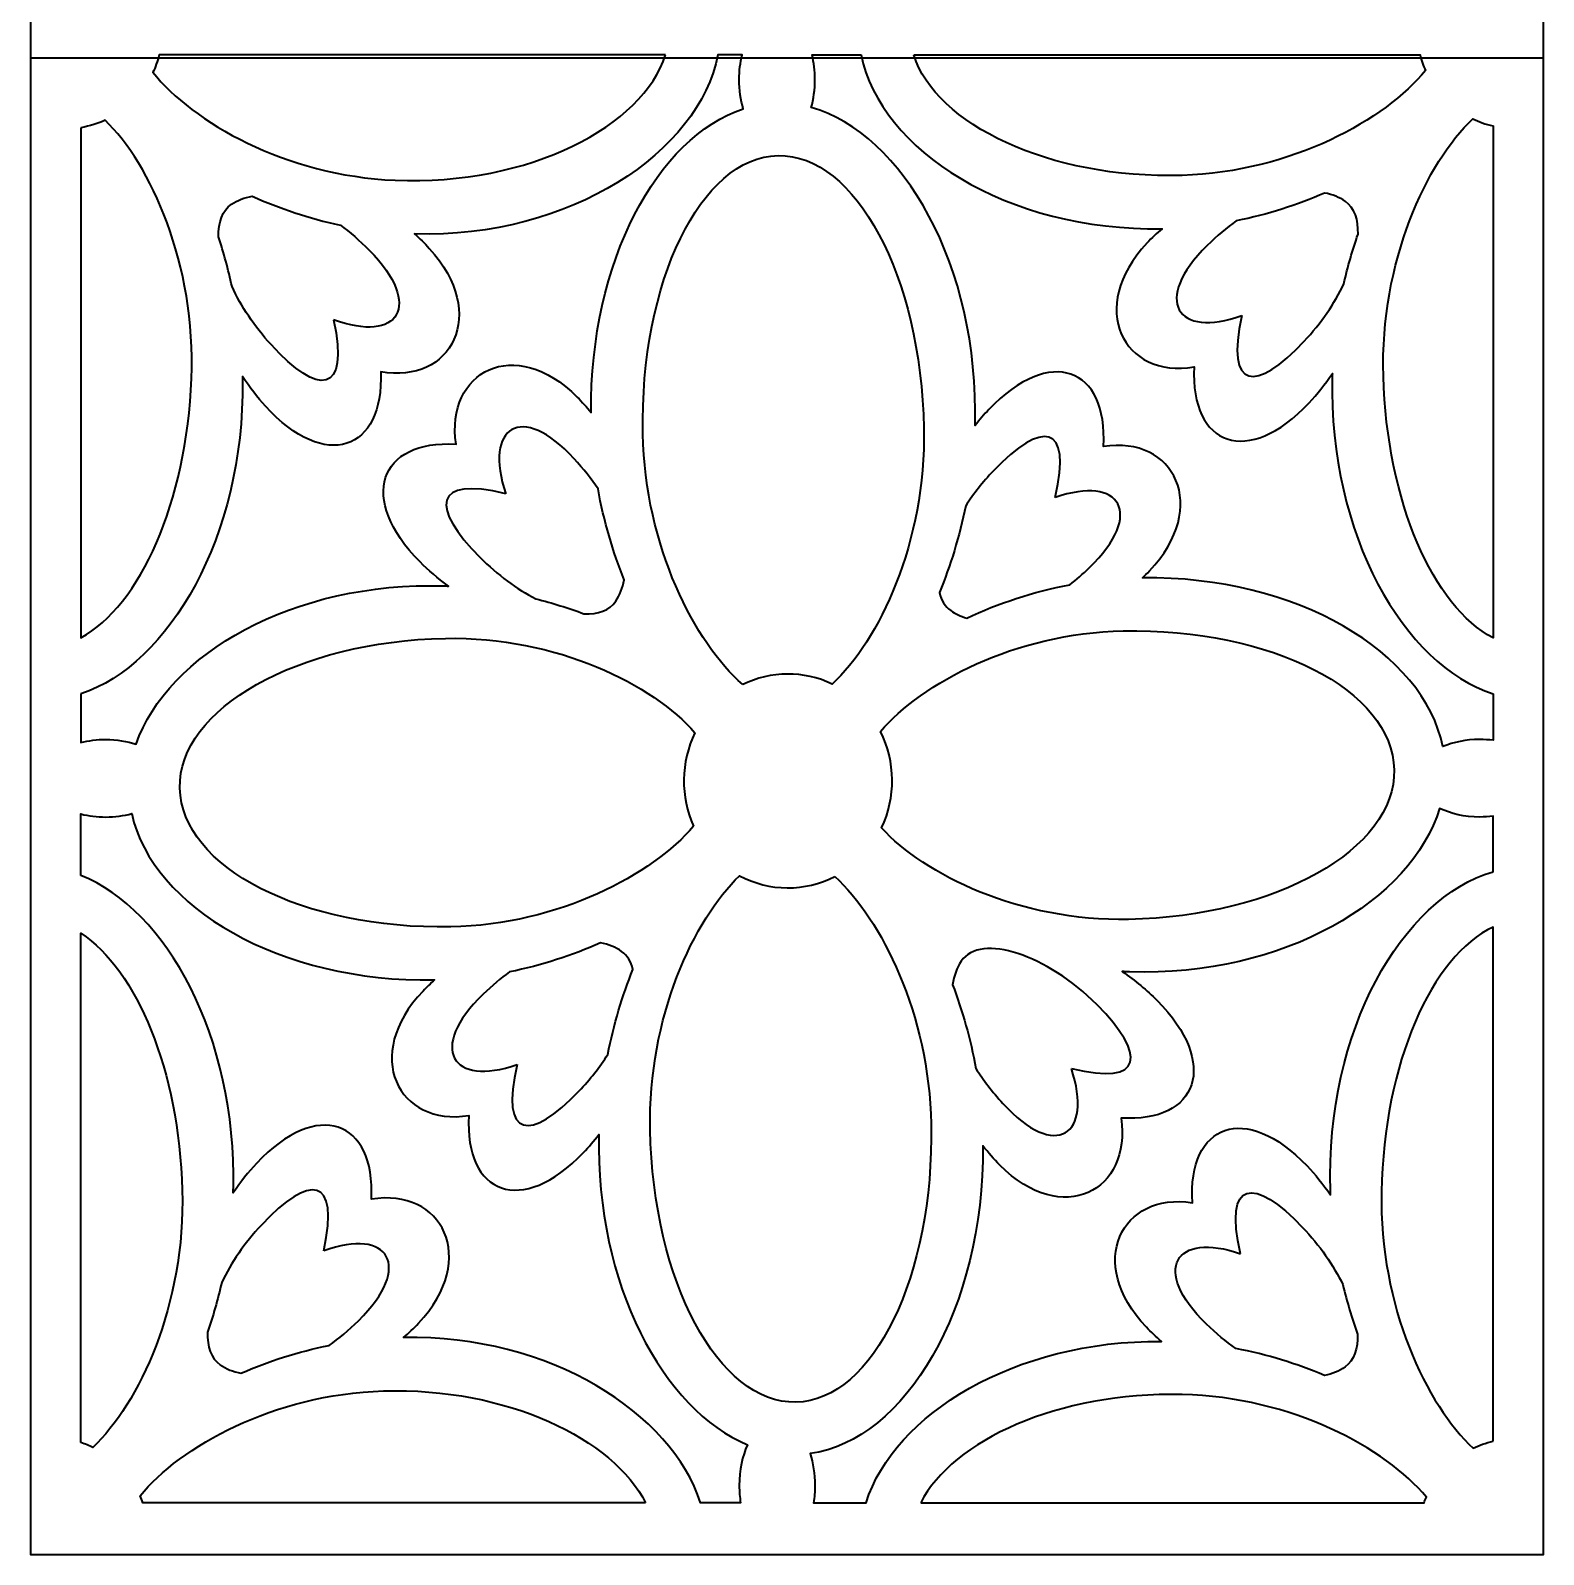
# Model space of a CAD drawing. Header units: centimetres. Extents: x 16.2 to 27.5, y -9.5 to 9.6.
# Drawn here: x 16.164 to 20.914, y -9.5 to -4.714 of the extents above; entities that cross this region are included whole.
import ezdxf

# ---------------------------------------------------------------- set-up
doc = ezdxf.new("R2010")
doc.units = ezdxf.units.CM
doc.header["$MEASUREMENT"] = 0
doc.layers.add('layer 1', color=7, linetype='Continuous')

msp = doc.modelspace()

# ---------------------------------------------------------------- linework, layer by layer
at = {"layer": 'layer 1', "color": 7, "lineweight": 35}
for points, knots in [([(16.16395, 0.07174), (16.16395, 0.07174), (20.91395, 0.07174), (20.91395, 0.07174), (20.91395, 0.07174), (20.91395, 0.07174), (20.91395, -4.79965), (20.91395, -4.79965), (20.91395, -4.79965), (20.91395, -4.79965), (16.16395, -4.79965), (16.16395, -4.79965), (16.16395, -4.79965), (16.16395, -4.79965), (16.16395, 0.07174), (16.16395, 0.07174)], [0, 0, 0, 0, 0.2, 0.2, 0.2, 0.2, 0.4, 0.4, 0.4, 0.4, 0.6, 0.6, 0.6, 0.6, 1, 1, 1, 1]), ([(16.16395, -4.62862), (16.16395, -4.62862), (20.91395, -4.62862), (20.91395, -4.62862), (20.91395, -4.62862), (20.91395, -4.62862), (20.91395, -7.06229), (20.91395, -7.06229), (20.91395, -7.06229), (20.91395, -7.06229), (20.91395, -9.50001), (20.91395, -9.50001), (20.91395, -9.50001), (20.91395, -9.50001), (16.16395, -9.50001), (16.16395, -9.50001), (16.16395, -9.50001), (16.16395, -9.50001), (16.16395, -4.62862), (16.16395, -4.62862)], [0, 0, 0, 0, 0.1666667, 0.1666667, 0.1666667, 0.1666667, 0.3333333, 0.3333333, 0.3333333, 0.3333333, 0.5, 0.5, 0.5, 0.5, 0.6666667, 0.6666667, 0.6666667, 0.6666667, 1, 1, 1, 1]), ([(16.32228, -6.79732), (16.59938, -6.70503), (16.83445, -6.30349), (16.82975, -5.81386), (16.82975, -5.81386), (16.82971, -5.80955), (16.82965, -5.80525), (16.82957, -5.80095), (16.82957, -5.80095), (16.85256, -5.83526), (16.87668, -5.86667), (16.90137, -5.89372), (16.90137, -5.89372), (17.08992, -6.10022), (17.27354, -6.03467), (17.26357, -5.78577), (17.26357, -5.78577), (17.48491, -5.826), (17.60456, -5.60475), (17.41601, -5.39825), (17.41601, -5.39825), (17.40178, -5.38265), (17.38619, -5.36746), (17.36953, -5.35272), (17.36953, -5.35272), (17.85829, -5.36791), (18.26338, -5.09424), (18.32203, -4.791), (18.32203, -4.791), (18.32203, -4.791), (18.39774, -4.791), (18.39774, -4.791), (18.39774, -4.791), (18.39215, -4.8148), (18.38907, -4.84082), (18.38907, -4.86809), (18.38907, -4.86809), (18.38907, -4.90133), (18.39365, -4.93273), (18.40177, -4.96051), (18.40177, -4.96051), (18.13229, -5.04795), (17.92005, -5.44014), (17.92394, -5.91423), (17.92394, -5.91423), (17.90995, -5.8968), (17.8955, -5.88047), (17.88063, -5.86552), (17.88063, -5.86552), (17.68369, -5.66745), (17.46567, -5.78545), (17.50001, -6.01356), (17.50001, -6.01356), (17.2579, -5.9979), (17.19007, -6.18497), (17.387, -6.38304), (17.387, -6.38304), (17.4128, -6.40899), (17.44286, -6.43443), (17.47576, -6.45878), (17.47576, -6.45878), (17.47157, -6.45861), (17.46738, -6.45845), (17.46319, -6.45831), (17.46319, -6.45831), (16.98807, -6.44286), (16.59293, -6.67392), (16.49547, -6.95519), (16.49547, -6.95519), (16.46711, -6.94582), (16.43462, -6.9405), (16.40009, -6.9405), (16.40009, -6.9405), (16.37249, -6.9405), (16.3462, -6.9439), (16.32228, -6.95005), (16.32228, -6.95005), (16.32228, -6.95005), (16.32228, -6.79732), (16.32228, -6.79732)], [0, 0, 0, 0, 0.047619, 0.047619, 0.047619, 0.047619, 0.0952381, 0.0952381, 0.0952381, 0.0952381, 0.1428571, 0.1428571, 0.1428571, 0.1428571, 0.1904762, 0.1904762, 0.1904762, 0.1904762, 0.2380952, 0.2380952, 0.2380952, 0.2380952, 0.2857143, 0.2857143, 0.2857143, 0.2857143, 0.3333333, 0.3333333, 0.3333333, 0.3333333, 0.3809524, 0.3809524, 0.3809524, 0.3809524, 0.4285714, 0.4285714, 0.4285714, 0.4285714, 0.4761905, 0.4761905, 0.4761905, 0.4761905, 0.5238095, 0.5238095, 0.5238095, 0.5238095, 0.5714286, 0.5714286, 0.5714286, 0.5714286, 0.6190476, 0.6190476, 0.6190476, 0.6190476, 0.6666667, 0.6666667, 0.6666667, 0.6666667, 0.7142857, 0.7142857, 0.7142857, 0.7142857, 0.7619048, 0.7619048, 0.7619048, 0.7619048, 0.8095238, 0.8095238, 0.8095238, 0.8095238, 0.8571429, 0.8571429, 0.8571429, 0.8571429, 0.9047619, 0.9047619, 0.9047619, 0.9047619, 1, 1, 1, 1]), ([(18.1571, -4.791), (18.08863, -5.01317), (17.73033, -5.20245), (17.30836, -5.18447), (17.30836, -5.18447), (16.96338, -5.16977), (16.67207, -5.00148), (16.54847, -4.84555), (16.54847, -4.84555), (16.55602, -4.83029), (16.56242, -4.81117), (16.56761, -4.791), (16.56761, -4.791), (16.56761, -4.791), (18.1571, -4.791), (18.1571, -4.791)], [0, 0, 0, 0, 0.2, 0.2, 0.2, 0.2, 0.4, 0.4, 0.4, 0.4, 0.6, 0.6, 0.6, 0.6, 1, 1, 1, 1]), ([(20.75561, -6.79686), (20.47566, -6.70688), (20.24019, -6.29908), (20.25073, -5.80427), (20.25073, -5.80427), (20.25082, -5.79996), (20.25093, -5.79566), (20.25105, -5.79136), (20.25105, -5.79136), (20.22766, -5.82538), (20.20319, -5.8565), (20.17817, -5.88324), (20.17817, -5.88324), (19.98723, -6.0874), (19.80439, -6.01959), (19.81726, -5.77083), (19.81726, -5.77083), (19.59547, -5.80834), (19.47842, -5.58563), (19.66936, -5.38146), (19.66936, -5.38146), (19.68378, -5.36604), (19.69954, -5.35105), (19.71637, -5.33651), (19.71637, -5.33651), (19.23104, -5.34561), (18.83151, -5.08979), (18.77181, -4.791), (18.77181, -4.791), (18.77181, -4.791), (18.6179, -4.791), (18.6179, -4.791), (18.6179, -4.791), (18.62349, -4.8148), (18.62657, -4.84082), (18.62657, -4.86809), (18.62657, -4.86809), (18.62657, -4.89964), (18.62245, -4.92953), (18.61508, -4.95624), (18.61508, -4.95624), (18.90143, -5.03637), (19.14302, -5.45133), (19.12917, -5.95471), (19.12917, -5.95471), (19.14337, -5.93672), (19.15784, -5.9199), (19.17248, -5.90455), (19.17248, -5.90455), (19.36536, -5.70234), (19.54754, -5.77199), (19.53229, -6.02061), (19.53229, -6.02061), (19.75444, -5.98535), (19.86936, -6.20924), (19.67648, -6.41146), (19.67648, -6.41146), (19.66957, -6.41869), (19.66234, -6.42582), (19.65487, -6.43286), (19.65487, -6.43286), (20.14018, -6.42731), (20.53824, -6.66702), (20.59774, -6.96305), (20.59774, -6.96305), (20.63047, -6.94885), (20.67053, -6.9405), (20.71379, -6.9405), (20.71379, -6.9405), (20.72813, -6.9405), (20.74212, -6.94143), (20.75561, -6.94317), (20.75561, -6.94317), (20.75561, -6.94317), (20.75561, -6.79686), (20.75561, -6.79686)], [0, 0, 0, 0, 0.05, 0.05, 0.05, 0.05, 0.1, 0.1, 0.1, 0.1, 0.15, 0.15, 0.15, 0.15, 0.2, 0.2, 0.2, 0.2, 0.25, 0.25, 0.25, 0.25, 0.3, 0.3, 0.3, 0.3, 0.35, 0.35, 0.35, 0.35, 0.4, 0.4, 0.4, 0.4, 0.45, 0.45, 0.45, 0.45, 0.5, 0.5, 0.5, 0.5, 0.55, 0.55, 0.55, 0.55, 0.6, 0.6, 0.6, 0.6, 0.65, 0.65, 0.65, 0.65, 0.7, 0.7, 0.7, 0.7, 0.75, 0.75, 0.75, 0.75, 0.8, 0.8, 0.8, 0.8, 0.85, 0.85, 0.85, 0.85, 0.9, 0.9, 0.9, 0.9, 1, 1, 1, 1]), ([(18.93689, -4.791), (19.00648, -5.00854), (19.36043, -5.18172), (19.7795, -5.16903), (19.7795, -5.16903), (20.12464, -5.15858), (20.41788, -4.99388), (20.5433, -4.8395), (20.5433, -4.8395), (20.53669, -4.82574), (20.53106, -4.8089), (20.52639, -4.791), (20.52639, -4.791), (20.52639, -4.791), (18.93689, -4.791), (18.93689, -4.791)], [0, 0, 0, 0, 0.2, 0.2, 0.2, 0.2, 0.4, 0.4, 0.4, 0.4, 0.6, 0.6, 0.6, 0.6, 1, 1, 1, 1]), ([(16.32228, -5.01961), (16.34986, -5.01426), (16.37681, -5.00643), (16.39806, -4.99605), (16.39806, -4.99605), (16.54097, -5.13272), (16.68395, -5.44823), (16.66945, -5.80702), (16.66945, -5.80702), (16.65372, -6.19645), (16.5078, -6.52137), (16.32228, -6.62102), (16.32228, -6.62102), (16.32228, -6.62102), (16.32228, -5.01961), (16.32228, -5.01961)], [0, 0, 0, 0, 0.2, 0.2, 0.2, 0.2, 0.4, 0.4, 0.4, 0.4, 0.6, 0.6, 0.6, 0.6, 1, 1, 1, 1]), ([(20.75561, -5.01371), (20.73231, -5.00824), (20.71003, -5.00095), (20.69195, -4.99183), (20.69195, -4.99183), (20.54745, -5.12673), (20.40079, -5.44046), (20.41109, -5.79941), (20.41109, -5.79941), (20.42241, -6.19383), (20.56793, -6.52381), (20.75561, -6.62132), (20.75561, -6.62132), (20.75561, -6.62132), (20.75561, -5.01371), (20.75561, -5.01371)], [0, 0, 0, 0, 0.2, 0.2, 0.2, 0.2, 0.4, 0.4, 0.4, 0.4, 0.6, 0.6, 0.6, 0.6, 1, 1, 1, 1]), ([(18.3998, -6.76821), (18.48824, -6.72454), (18.59219, -6.72391), (18.68117, -6.76665), (18.68117, -6.76665), (18.82662, -6.63267), (18.97551, -6.32108), (18.96866, -5.96291), (18.96866, -5.96291), (18.95954, -5.48661), (18.75394, -5.10214), (18.51097, -5.10703), (18.51097, -5.10703), (18.26803, -5.11193), (18.0773, -5.5044), (18.08641, -5.9807), (18.08641, -5.9807), (18.09319, -6.33519), (18.25069, -6.63792), (18.3998, -6.76821)], [0, 0, 0, 0, 0.1666667, 0.1666667, 0.1666667, 0.1666667, 0.3333333, 0.3333333, 0.3333333, 0.3333333, 0.5, 0.5, 0.5, 0.5, 0.6666667, 0.6666667, 0.6666667, 0.6666667, 1, 1, 1, 1]), ([(17.11563, -5.62228), (17.31908, -5.69883), (17.39954, -5.57756), (17.22725, -5.404), (17.22725, -5.404), (17.19688, -5.3734), (17.16659, -5.34725), (17.13679, -5.32521), (17.13679, -5.32521), (17.03867, -5.30445), (16.9458, -5.27302), (16.86035, -5.23453), (16.86035, -5.23453), (16.83567, -5.23881), (16.81371, -5.24744), (16.79516, -5.26003), (16.79516, -5.26003), (16.76586, -5.27991), (16.75302, -5.3163), (16.75416, -5.36196), (16.75416, -5.36196), (16.77066, -5.41218), (16.78497, -5.46451), (16.79658, -5.51852), (16.79658, -5.51852), (16.82509, -5.57982), (16.86695, -5.64353), (16.91911, -5.70067), (16.91911, -5.70067), (17.06796, -5.86369), (17.16543, -5.85945), (17.11563, -5.62228)], [0, 0, 0, 0, 0.1111111, 0.1111111, 0.1111111, 0.1111111, 0.2222222, 0.2222222, 0.2222222, 0.2222222, 0.3333333, 0.3333333, 0.3333333, 0.3333333, 0.4444444, 0.4444444, 0.4444444, 0.4444444, 0.5555556, 0.5555556, 0.5555556, 0.5555556, 0.6666667, 0.6666667, 0.6666667, 0.6666667, 0.7777778, 0.7777778, 0.7777778, 0.7777778, 1, 1, 1, 1]), ([(19.9671, -5.60918), (19.76277, -5.68322), (19.68374, -5.56097), (19.85804, -5.38954), (19.85804, -5.38954), (19.88877, -5.35932), (19.91936, -5.33354), (19.94942, -5.31187), (19.94942, -5.31187), (20.04778, -5.29232), (20.141, -5.26203), (20.2269, -5.2246), (20.2269, -5.2246), (20.25152, -5.22919), (20.27338, -5.23809), (20.29179, -5.25091), (20.29179, -5.25091), (20.32085, -5.27114), (20.33326, -5.30769), (20.33159, -5.35333), (20.33159, -5.35333), (20.31451, -5.40335), (20.29958, -5.4555), (20.28735, -5.50936), (20.28735, -5.50936), (20.25812, -5.5703), (20.21552, -5.63349), (20.16269, -5.68999), (20.16269, -5.68999), (20.01195, -5.85116), (19.91453, -5.84572), (19.9671, -5.60918)], [0, 0, 0, 0, 0.1111111, 0.1111111, 0.1111111, 0.1111111, 0.2222222, 0.2222222, 0.2222222, 0.2222222, 0.3333333, 0.3333333, 0.3333333, 0.3333333, 0.4444444, 0.4444444, 0.4444444, 0.4444444, 0.5555556, 0.5555556, 0.5555556, 0.5555556, 0.6666667, 0.6666667, 0.6666667, 0.6666667, 0.7777778, 0.7777778, 0.7777778, 0.7777778, 1, 1, 1, 1]), ([(17.65595, -6.16901), (17.58587, -5.95847), (17.70569, -5.87852), (17.87091, -6.05917), (17.87091, -6.05917), (17.90003, -6.09102), (17.92484, -6.1227), (17.94564, -6.15377), (17.94564, -6.15377), (17.96372, -6.25496), (17.99229, -6.35098), (18.0279, -6.43955), (18.0279, -6.43955), (18.0232, -6.46479), (18.01431, -6.48714), (18.00165, -6.50592), (18.00165, -6.50592), (17.98165, -6.53556), (17.94595, -6.54795), (17.90151, -6.54578), (17.90151, -6.54578), (17.85298, -6.52775), (17.80234, -6.51191), (17.75001, -6.49882), (17.75001, -6.49882), (17.69096, -6.46821), (17.62984, -6.42385), (17.57534, -6.36904), (17.57534, -6.36904), (17.41987, -6.21268), (17.42612, -6.1127), (17.65595, -6.16901)], [0, 0, 0, 0, 0.1111111, 0.1111111, 0.1111111, 0.1111111, 0.2222222, 0.2222222, 0.2222222, 0.2222222, 0.3333333, 0.3333333, 0.3333333, 0.3333333, 0.4444444, 0.4444444, 0.4444444, 0.4444444, 0.5555556, 0.5555556, 0.5555556, 0.5555556, 0.6666667, 0.6666667, 0.6666667, 0.6666667, 0.7777778, 0.7777778, 0.7777778, 0.7777778, 1, 1, 1, 1]), ([(19.38092, -6.18074), (19.58595, -6.10878), (19.66381, -6.23182), (19.48788, -6.40147), (19.48788, -6.40147), (19.46747, -6.42116), (19.44713, -6.4389), (19.42699, -6.45484), (19.42699, -6.45484), (19.31082, -6.47659), (19.20163, -6.51334), (19.10305, -6.55925), (19.10305, -6.55925), (19.08432, -6.55402), (19.06746, -6.54611), (19.05284, -6.53571), (19.05284, -6.53571), (19.03455, -6.52271), (19.02302, -6.50322), (19.01755, -6.4791), (19.01755, -6.4791), (19.05194, -6.39482), (19.08045, -6.30324), (19.10011, -6.20657), (19.10011, -6.20657), (19.12446, -6.16918), (19.15337, -6.13229), (19.18611, -6.09796), (19.18611, -6.09796), (19.33839, -5.93831), (19.43574, -5.94474), (19.38092, -6.18074)], [0, 0, 0, 0, 0.1111111, 0.1111111, 0.1111111, 0.1111111, 0.2222222, 0.2222222, 0.2222222, 0.2222222, 0.3333333, 0.3333333, 0.3333333, 0.3333333, 0.4444444, 0.4444444, 0.4444444, 0.4444444, 0.5555556, 0.5555556, 0.5555556, 0.5555556, 0.6666667, 0.6666667, 0.6666667, 0.6666667, 0.7777778, 0.7777778, 0.7777778, 0.7777778, 1, 1, 1, 1]), ([(18.83225, -6.91551), (18.87993, -7.00981), (18.88131, -7.1229), (18.836, -7.21837), (18.836, -7.21837), (18.97017, -7.36513), (19.26898, -7.51251), (19.61155, -7.5056), (19.61155, -7.5056), (20.07539, -7.49625), (20.4498, -7.28514), (20.44502, -7.03564), (20.44502, -7.03564), (20.44024, -6.78617), (20.05804, -6.5903), (19.5942, -6.59966), (19.5942, -6.59966), (19.25344, -6.60652), (18.96175, -6.76418), (18.83225, -6.91551)], [0, 0, 0, 0, 0.1666667, 0.1666667, 0.1666667, 0.1666667, 0.3333333, 0.3333333, 0.3333333, 0.3333333, 0.5, 0.5, 0.5, 0.5, 0.6666667, 0.6666667, 0.6666667, 0.6666667, 1, 1, 1, 1]), ([(18.24573, -7.21301), (18.20366, -7.12017), (18.20496, -7.01129), (18.25, -6.91935), (18.25, -6.91935), (18.12005, -6.76965), (17.81599, -6.61598), (17.46635, -6.62303), (17.46635, -6.62303), (17.00251, -6.63238), (16.6281, -6.84349), (16.63287, -7.09299), (16.63287, -7.09299), (16.63765, -7.34246), (17.01985, -7.53832), (17.48369, -7.52897), (17.48369, -7.52897), (17.82453, -7.52211), (18.11628, -7.36437), (18.24573, -7.21301)], [0, 0, 0, 0, 0.1666667, 0.1666667, 0.1666667, 0.1666667, 0.3333333, 0.3333333, 0.3333333, 0.3333333, 0.5, 0.5, 0.5, 0.5, 0.6666667, 0.6666667, 0.6666667, 0.6666667, 1, 1, 1, 1]), ([(16.32228, -7.36782), (16.59048, -7.47416), (16.81101, -7.87178), (16.80081, -8.35099), (16.80081, -8.35099), (16.80071, -8.35529), (16.8006, -8.3596), (16.80048, -8.36389), (16.80048, -8.36389), (16.82387, -8.32987), (16.84834, -8.29876), (16.87336, -8.27201), (16.87336, -8.27201), (17.0643, -8.06785), (17.24714, -8.13566), (17.23427, -8.38442), (17.23427, -8.38442), (17.45606, -8.34692), (17.57312, -8.56962), (17.38217, -8.77379), (17.38217, -8.77379), (17.36775, -8.78921), (17.35199, -8.80421), (17.33516, -8.81874), (17.33516, -8.81874), (17.79464, -8.81012), (18.17719, -9.05574), (18.26732, -9.33763), (18.26732, -9.33763), (18.26732, -9.33763), (18.39326, -9.33763), (18.39326, -9.33763), (18.39326, -9.33763), (18.39053, -9.32037), (18.38907, -9.30222), (18.38907, -9.28347), (18.38907, -9.28347), (18.38907, -9.23515), (18.39874, -9.19073), (18.41491, -9.15566), (18.41491, -9.15566), (18.15137, -9.04573), (17.93778, -8.65282), (17.94857, -8.18088), (17.94857, -8.18088), (17.93277, -8.20131), (17.91661, -8.22033), (17.90024, -8.23749), (17.90024, -8.23749), (17.70736, -8.43971), (17.52518, -8.37005), (17.54042, -8.12143), (17.54042, -8.12143), (17.31828, -8.15669), (17.20336, -7.9328), (17.39624, -7.73059), (17.39624, -7.73059), (17.4076, -7.71867), (17.41979, -7.70703), (17.43265, -7.69566), (17.43265, -7.69566), (16.94732, -7.70444), (16.54715, -7.46783), (16.48178, -7.17349), (16.48178, -7.17349), (16.45683, -7.18028), (16.42918, -7.18407), (16.40009, -7.18407), (16.40009, -7.18407), (16.37249, -7.18407), (16.3462, -7.18067), (16.32228, -7.17452), (16.32228, -7.17452), (16.32228, -7.17452), (16.32228, -7.36782), (16.32228, -7.36782)], [0, 0, 0, 0, 0.05, 0.05, 0.05, 0.05, 0.1, 0.1, 0.1, 0.1, 0.15, 0.15, 0.15, 0.15, 0.2, 0.2, 0.2, 0.2, 0.25, 0.25, 0.25, 0.25, 0.3, 0.3, 0.3, 0.3, 0.35, 0.35, 0.35, 0.35, 0.4, 0.4, 0.4, 0.4, 0.45, 0.45, 0.45, 0.45, 0.5, 0.5, 0.5, 0.5, 0.55, 0.55, 0.55, 0.55, 0.6, 0.6, 0.6, 0.6, 0.65, 0.65, 0.65, 0.65, 0.7, 0.7, 0.7, 0.7, 0.75, 0.75, 0.75, 0.75, 0.8, 0.8, 0.8, 0.8, 0.85, 0.85, 0.85, 0.85, 0.9, 0.9, 0.9, 0.9, 1, 1, 1, 1]), ([(20.75561, -7.35593), (20.46989, -7.43868), (20.22956, -7.85447), (20.24483, -8.35794), (20.24483, -8.35794), (20.24496, -8.36224), (20.24511, -8.36655), (20.24527, -8.37084), (20.24527, -8.37084), (20.22158, -8.33704), (20.19682, -8.30616), (20.17157, -8.27966), (20.17157, -8.27966), (19.97878, -8.07733), (19.79657, -8.14688), (19.81169, -8.39551), (19.81169, -8.39551), (19.58956, -8.36012), (19.47453, -8.58394), (19.66732, -8.78627), (19.66732, -8.78627), (19.68187, -8.80155), (19.69777, -8.8164), (19.71473, -8.83077), (19.71473, -8.83077), (19.25529, -8.82654), (18.87488, -9.05892), (18.78717, -9.33763), (18.78717, -9.33763), (18.78717, -9.33763), (18.62238, -9.33763), (18.62238, -9.33763), (18.62238, -9.33763), (18.62511, -9.32037), (18.62657, -9.30222), (18.62657, -9.28347), (18.62657, -9.28347), (18.62657, -9.24698), (18.62105, -9.21271), (18.61139, -9.18301), (18.61139, -9.18301), (18.91043, -9.14209), (19.15755, -8.7269), (19.15398, -8.21628), (19.15398, -8.21628), (19.17094, -8.23838), (19.18864, -8.25887), (19.20696, -8.2773), (19.20696, -8.2773), (19.4039, -8.47537), (19.62192, -8.35737), (19.58758, -8.12926), (19.58758, -8.12926), (19.82969, -8.14492), (19.89752, -7.95785), (19.70059, -7.75978), (19.70059, -7.75978), (19.66956, -7.72857), (19.6324, -7.69808), (19.59149, -7.66935), (19.59149, -7.66935), (19.59921, -7.66974), (19.60695, -7.67006), (19.61471, -7.67032), (19.61471, -7.67032), (20.0991, -7.68607), (20.50034, -7.44558), (20.58778, -7.15689), (20.58778, -7.15689), (20.62219, -7.17388), (20.66603, -7.18407), (20.71379, -7.18407), (20.71379, -7.18407), (20.72813, -7.18407), (20.74212, -7.18314), (20.75561, -7.1814), (20.75561, -7.1814), (20.75561, -7.1814), (20.75561, -7.35593), (20.75561, -7.35593)], [0, 0, 0, 0, 0.047619, 0.047619, 0.047619, 0.047619, 0.0952381, 0.0952381, 0.0952381, 0.0952381, 0.1428571, 0.1428571, 0.1428571, 0.1428571, 0.1904762, 0.1904762, 0.1904762, 0.1904762, 0.2380952, 0.2380952, 0.2380952, 0.2380952, 0.2857143, 0.2857143, 0.2857143, 0.2857143, 0.3333333, 0.3333333, 0.3333333, 0.3333333, 0.3809524, 0.3809524, 0.3809524, 0.3809524, 0.4285714, 0.4285714, 0.4285714, 0.4285714, 0.4761905, 0.4761905, 0.4761905, 0.4761905, 0.5238095, 0.5238095, 0.5238095, 0.5238095, 0.5714286, 0.5714286, 0.5714286, 0.5714286, 0.6190476, 0.6190476, 0.6190476, 0.6190476, 0.6666667, 0.6666667, 0.6666667, 0.6666667, 0.7142857, 0.7142857, 0.7142857, 0.7142857, 0.7619048, 0.7619048, 0.7619048, 0.7619048, 0.8095238, 0.8095238, 0.8095238, 0.8095238, 0.8571429, 0.8571429, 0.8571429, 0.8571429, 0.9047619, 0.9047619, 0.9047619, 0.9047619, 1, 1, 1, 1]), ([(18.68948, -7.37069), (18.59567, -7.41911), (18.48348, -7.41842), (18.39009, -7.36824), (18.39009, -7.36824), (18.24678, -7.50547), (18.10248, -7.813), (18.10924, -8.16572), (18.10924, -8.16572), (18.11835, -8.64202), (18.32395, -9.02649), (18.56692, -9.0216), (18.56692, -9.0216), (18.80987, -9.0167), (19.0006, -8.62424), (18.99148, -8.14794), (18.99148, -8.14794), (18.98487, -7.80246), (18.83512, -7.50614), (18.68948, -7.37069)], [0, 0, 0, 0, 0.1666667, 0.1666667, 0.1666667, 0.1666667, 0.3333333, 0.3333333, 0.3333333, 0.3333333, 0.5, 0.5, 0.5, 0.5, 0.6666667, 0.6666667, 0.6666667, 0.6666667, 1, 1, 1, 1]), ([(16.32228, -9.1487), (16.33581, -9.15292), (16.34849, -9.15783), (16.35959, -9.16342), (16.35959, -9.16342), (16.50409, -9.02852), (16.65074, -8.7148), (16.64044, -8.35585), (16.64044, -8.35585), (16.62966, -7.98009), (16.49708, -7.66283), (16.32228, -7.54932), (16.32228, -7.54932), (16.32228, -7.54932), (16.32228, -9.1487), (16.32228, -9.1487)], [0, 0, 0, 0, 0.2, 0.2, 0.2, 0.2, 0.4, 0.4, 0.4, 0.4, 0.6, 0.6, 0.6, 0.6, 1, 1, 1, 1]), ([(19.43164, -7.97381), (19.50172, -8.18435), (19.3819, -8.2643), (19.21668, -8.08365), (19.21668, -8.08365), (19.1828, -8.0466), (19.15475, -8.00979), (19.13208, -7.97389), (19.13208, -7.97389), (19.11546, -7.8812), (19.09003, -7.79285), (19.05845, -7.71061), (19.05845, -7.71061), (19.06273, -7.68235), (19.07207, -7.65747), (19.08594, -7.63691), (19.08594, -7.63691), (19.14732, -7.5459), (19.35677, -7.61741), (19.51224, -7.77378), (19.51224, -7.77378), (19.66772, -7.93014), (19.66147, -8.03012), (19.43164, -7.97381)], [0, 0, 0, 0, 0.1428571, 0.1428571, 0.1428571, 0.1428571, 0.2857143, 0.2857143, 0.2857143, 0.2857143, 0.4285714, 0.4285714, 0.4285714, 0.4285714, 0.5714286, 0.5714286, 0.5714286, 0.5714286, 0.7142857, 0.7142857, 0.7142857, 0.7142857, 1, 1, 1, 1]), ([(20.75561, -9.14394), (20.73281, -9.1496), (20.71107, -9.15701), (20.69338, -9.16613), (20.69338, -9.16613), (20.54767, -9.03261), (20.39818, -8.7203), (20.40524, -8.36127), (20.40524, -8.36127), (20.41316, -7.95743), (20.56232, -7.61979), (20.75561, -7.52946), (20.75561, -7.52946), (20.75561, -7.52946), (20.75561, -9.14394), (20.75561, -9.14394)], [0, 0, 0, 0, 0.2, 0.2, 0.2, 0.2, 0.4, 0.4, 0.4, 0.4, 0.6, 0.6, 0.6, 0.6, 1, 1, 1, 1]), ([(17.6918, -7.96131), (17.48677, -8.03327), (17.40891, -7.91022), (17.58483, -7.74057), (17.58483, -7.74057), (17.61266, -7.71374), (17.64035, -7.69047), (17.6676, -7.67054), (17.6676, -7.67054), (17.7693, -7.65013), (17.86546, -7.61831), (17.95359, -7.57905), (17.95359, -7.57905), (17.97885, -7.5838), (18.00119, -7.59304), (18.01988, -7.60633), (18.01988, -7.60633), (18.03807, -7.61927), (18.04958, -7.63862), (18.05509, -7.66257), (18.05509, -7.66257), (18.02214, -7.74551), (17.99493, -7.8353), (17.97621, -7.92987), (17.97621, -7.92987), (17.95112, -7.96917), (17.92098, -8.00804), (17.8866, -8.04408), (17.8866, -8.04408), (17.73433, -8.20373), (17.63697, -8.1973), (17.6918, -7.96131)], [0, 0, 0, 0, 0.1111111, 0.1111111, 0.1111111, 0.1111111, 0.2222222, 0.2222222, 0.2222222, 0.2222222, 0.3333333, 0.3333333, 0.3333333, 0.3333333, 0.4444444, 0.4444444, 0.4444444, 0.4444444, 0.5555556, 0.5555556, 0.5555556, 0.5555556, 0.6666667, 0.6666667, 0.6666667, 0.6666667, 0.7777778, 0.7777778, 0.7777778, 0.7777778, 1, 1, 1, 1]), ([(17.08443, -8.54607), (17.28876, -8.47204), (17.36779, -8.59428), (17.19349, -8.76571), (17.19349, -8.76571), (17.16277, -8.79593), (17.13217, -8.82172), (17.10212, -8.84338), (17.10212, -8.84338), (17.00376, -8.86294), (16.91053, -8.89322), (16.82463, -8.93065), (16.82463, -8.93065), (16.80001, -8.92607), (16.77815, -8.91716), (16.75974, -8.90435), (16.75974, -8.90435), (16.73068, -8.88411), (16.71827, -8.84756), (16.71994, -8.80192), (16.71994, -8.80192), (16.73703, -8.7519), (16.75195, -8.69975), (16.76418, -8.6459), (16.76418, -8.6459), (16.79341, -8.58495), (16.83601, -8.52176), (16.88884, -8.46527), (16.88884, -8.46527), (17.03958, -8.30409), (17.137, -8.30953), (17.08443, -8.54607)], [0, 0, 0, 0, 0.1111111, 0.1111111, 0.1111111, 0.1111111, 0.2222222, 0.2222222, 0.2222222, 0.2222222, 0.3333333, 0.3333333, 0.3333333, 0.3333333, 0.4444444, 0.4444444, 0.4444444, 0.4444444, 0.5555556, 0.5555556, 0.5555556, 0.5555556, 0.6666667, 0.6666667, 0.6666667, 0.6666667, 0.7777778, 0.7777778, 0.7777778, 0.7777778, 1, 1, 1, 1]), ([(19.96298, -8.55572), (19.75799, -8.48364), (19.68007, -8.60663), (19.85591, -8.77639), (19.85591, -8.77639), (19.88691, -8.80632), (19.91774, -8.83181), (19.94799, -8.85319), (19.94799, -8.85319), (20.04652, -8.8718), (20.14002, -8.90119), (20.22625, -8.93781), (20.22625, -8.93781), (20.25083, -8.93298), (20.27261, -8.92387), (20.2909, -8.91088), (20.2909, -8.91088), (20.31978, -8.89037), (20.33186, -8.85371), (20.32977, -8.80808), (20.32977, -8.80808), (20.31224, -8.75823), (20.29684, -8.70622), (20.28412, -8.65248), (20.28412, -8.65248), (20.25434, -8.59182), (20.21118, -8.52904), (20.15784, -8.47305), (20.15784, -8.47305), (20.00564, -8.31332), (19.90828, -8.31969), (19.96298, -8.55572)], [0, 0, 0, 0, 0.1111111, 0.1111111, 0.1111111, 0.1111111, 0.2222222, 0.2222222, 0.2222222, 0.2222222, 0.3333333, 0.3333333, 0.3333333, 0.3333333, 0.4444444, 0.4444444, 0.4444444, 0.4444444, 0.5555556, 0.5555556, 0.5555556, 0.5555556, 0.6666667, 0.6666667, 0.6666667, 0.6666667, 0.7777778, 0.7777778, 0.7777778, 0.7777778, 1, 1, 1, 1]), ([(18.09502, -9.33763), (17.99324, -9.13767), (17.66064, -8.97446), (17.27203, -8.98623), (17.27203, -8.98623), (16.9269, -8.99667), (16.63365, -9.16137), (16.50823, -9.31576), (16.50823, -9.31576), (16.51143, -9.3224), (16.51439, -9.32977), (16.51713, -9.33763), (16.51713, -9.33763), (16.51713, -9.33763), (18.09502, -9.33763), (18.09502, -9.33763)], [0, 0, 0, 0, 0.2, 0.2, 0.2, 0.2, 0.4, 0.4, 0.4, 0.4, 0.6, 0.6, 0.6, 0.6, 1, 1, 1, 1]), ([(18.95901, -9.33763), (19.05854, -9.14123), (19.39015, -8.98958), (19.77937, -8.99765), (19.77937, -8.99765), (20.12459, -9.0048), (20.41932, -9.16669), (20.54612, -9.31987), (20.54612, -9.31987), (20.54355, -9.32535), (20.54114, -9.33131), (20.53888, -9.33763), (20.53888, -9.33763), (20.53888, -9.33763), (18.95901, -9.33763), (18.95901, -9.33763)], [0, 0, 0, 0, 0.2, 0.2, 0.2, 0.2, 0.4, 0.4, 0.4, 0.4, 0.6, 0.6, 0.6, 0.6, 1, 1, 1, 1])]:
    msp.add_open_spline(points, degree=3, knots=knots, dxfattribs=at)

doc.saveas('drawing.dxf')
